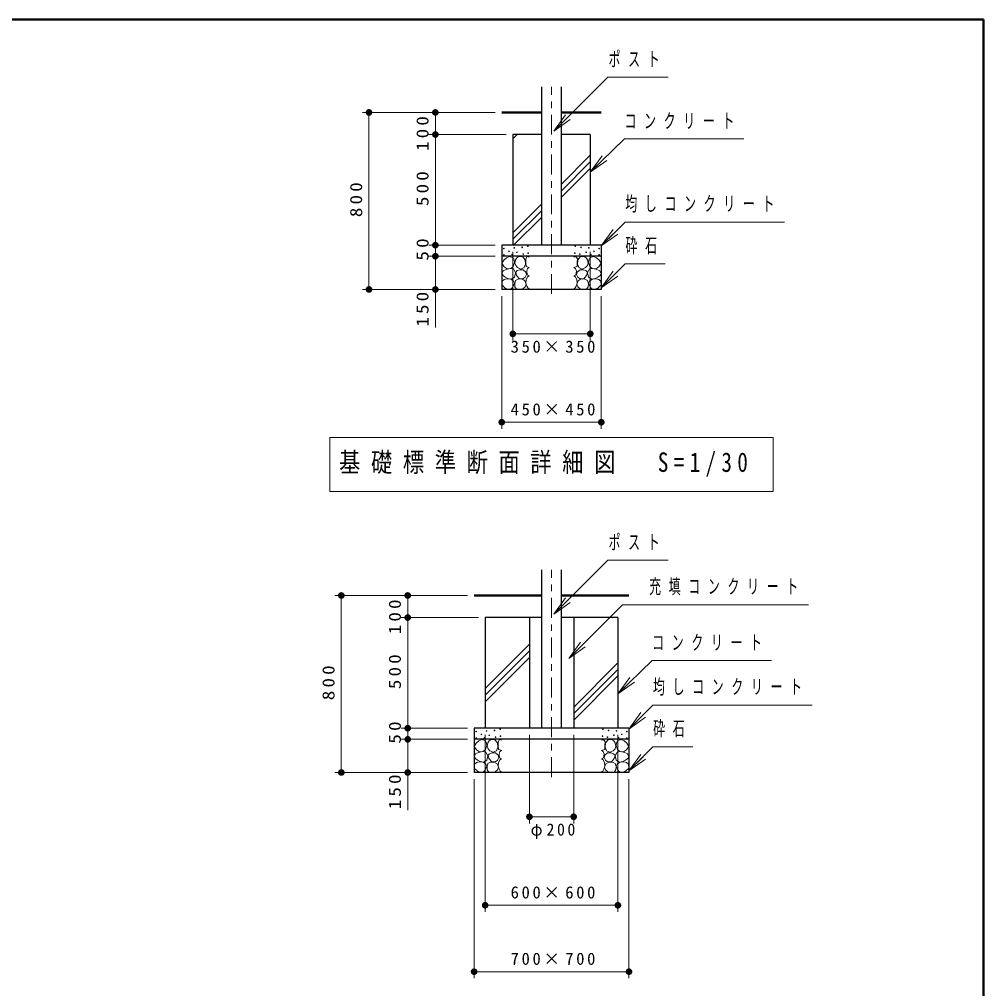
# Model space of a CAD drawing. Units: millimetres on the paper, with parts at other scales. Extents: x -385 to 0, y -594 to 267.
# Drawn here: x -145.3 to 0, y -473 to -327 of the extents above; entities that cross this region are included whole.
import ezdxf

# ---------------------------------------------------------------- set-up
doc = ezdxf.new("R2010")
doc.units = ezdxf.units.MM
doc.linetypes.add('USER2', pattern=[6, 3, -1, 1, -1])
doc.layers.add('1_30', color=7, linetype='Continuous', lineweight=13)
doc.layers.add('LY_3', color=7, linetype='Continuous', lineweight=13)
doc.styles.add('ＭＳ ゴシック', font='')
doc.styles.get('ＭＳ ゴシック').set_extended_font_data('MS Gothic')

# ---------------------------------------------------------------- blocks, each defined once
blk = doc.blocks.new('filled_dot')
at = {"color": 0, "linetype": 'Continuous', "lineweight": -2, "const_width": 1.25}
blk.add_lwpolyline([(-0.625, 0, 1), (0.625, 0, 1)], format="xyb", close=True, dxfattribs=at)

msp = doc.modelspace()

# ---------------------------------------------------------------- linework, layer by layer
at = {"layer": '1_30', "lineweight": 25}
for p, q in [((-66.574, -361.011), (-66.574, -337.139)), ((-63.604, -361.011), (-63.604, -337.139)), ((-70.923, -344.344), (-70.923, -361.011)), ((-66.574, -344.344), (-70.923, -344.344)), ((-59.256, -344.344), (-63.604, -344.344)), ((-59.256, -344.344), (-59.256, -361.011)), ((-72.589, -361.011), (-72.589, -367.677)), ((-57.589, -361.011), (-72.589, -361.011)), ((-57.589, -361.011), (-57.589, -367.677)), ((-57.589, -362.677), (-72.589, -362.677)), ((-57.589, -367.677), (-72.589, -367.677)), ((-66.574, -433.772), (-66.574, -409.901)), ((-63.604, -433.772), (-63.604, -409.901)), ((-66.574, -417.105), (-75.089, -417.105)), ((-75.089, -417.105), (-75.089, -433.772)), ((-68.423, -417.105), (-68.423, -433.772)), ((-55.089, -417.105), (-63.604, -417.105)), ((-61.756, -417.105), (-61.756, -433.772)), ((-55.089, -417.105), (-55.089, -433.772)), ((-53.423, -433.772), (-76.756, -433.772)), ((-76.756, -433.772), (-76.756, -440.439)), ((-53.423, -433.772), (-53.423, -440.439)), ((-53.423, -435.439), (-76.756, -435.439)), ((-53.423, -440.439), (-76.756, -440.439))]:
    msp.add_line(p, q, dxfattribs=at)
at = {"layer": '1_30', "linetype": 'USER2'}
for p, q in [((-65.089, -368.359), (-65.089, -337.139)), ((-65.089, -441.121), (-65.089, -409.901))]:
    msp.add_line(p, q, dxfattribs=at)
at = {"layer": '1_30'}
for p, q in [((-80.256, -341.011), (-93.589, -341.011)), ((-92.589, -367.677), (-92.589, -341.011)), ((-73.589, -341.011), (-83.589, -341.011)), ((-82.589, -344.344), (-82.589, -341.011)), ((-64.747, -343.828), (-62.979, -341.353)), ((-64.747, -343.828), (-62.626, -341.707)), ((-62.272, -342.06), (-64.747, -343.828)), ((-71.923, -344.344), (-83.589, -344.344)), ((-82.589, -361.011), (-82.589, -344.344)), ((-70.923, -344.997), (-70.269, -344.344)), ((-63.604, -351.821), (-59.256, -347.473)), ((-63.604, -352.811), (-59.256, -348.463)), ((-59.256, -350.002), (-57.451, -347.554)), ((-59.256, -350.002), (-57.103, -347.912)), ((-56.755, -348.271), (-59.256, -350.002)), ((-63.604, -353.801), (-59.256, -349.453)), ((-70.923, -359.139), (-66.574, -354.791)), ((-70.923, -360.129), (-66.574, -355.781)), ((-70.814, -361.011), (-66.574, -356.771)), ((-57.589, -361.131), (-55.822, -358.656)), ((-57.589, -361.131), (-55.468, -359.009)), ((-55.114, -359.363), (-57.589, -361.131)), ((-73.589, -361.011), (-83.589, -361.011)), ((-82.589, -362.677), (-82.589, -361.011)), ((-72.589, -361.011), (-72.589, -367.677)), ((-70.923, -362.011), (-70.923, -375.368)), ((-59.256, -362.011), (-59.256, -375.368)), ((-57.589, -361.011), (-57.589, -367.677)), ((-73.589, -362.677), (-83.589, -362.677)), ((-82.589, -373.425), (-82.589, -362.677)), ((-57.589, -367.422), (-55.822, -364.947)), ((-57.589, -367.422), (-55.468, -365.3)), ((-55.114, -365.654), (-57.589, -367.422)), ((-80.256, -367.677), (-93.589, -367.677)), ((-73.589, -367.677), (-83.589, -367.677)), ((-72.589, -368.677), (-72.589, -388.677)), ((-57.589, -368.677), (-57.589, -388.677)), ((-59.256, -374.368), (-70.923, -374.368)), ((-57.589, -387.677), (-72.589, -387.677)), ((-98.489, -389.982), (-98.489, -398.116)), ((-31.689, -389.982), (-98.489, -389.982)), ((-31.689, -398.116), (-31.689, -389.982)), ((-98.489, -398.116), (-31.689, -398.116)), ((-84.423, -413.772), (-97.756, -413.772)), ((-96.756, -440.439), (-96.756, -413.772)), ((-77.756, -413.772), (-87.756, -413.772)), ((-86.756, -417.105), (-86.756, -413.772)), ((-64.747, -416.59), (-62.979, -414.115)), ((-64.747, -416.59), (-62.626, -414.468)), ((-62.272, -414.822), (-64.747, -416.59)), ((-76.089, -417.105), (-87.756, -417.105)), ((-86.756, -433.772), (-86.756, -417.105)), ((-75.089, -427.794), (-68.423, -421.128)), ((-62.508, -423.275), (-60.74, -420.8)), ((-62.508, -423.275), (-60.387, -421.153)), ((-60.033, -421.507), (-62.508, -423.275)), ((-75.089, -428.784), (-68.423, -422.117)), ((-75.089, -429.774), (-68.423, -423.107)), ((-61.756, -430.583), (-55.089, -423.916)), ((-61.756, -431.573), (-55.089, -424.906)), ((-61.756, -432.563), (-55.089, -425.896)), ((-55.089, -428.564), (-53.285, -426.116)), ((-55.089, -428.564), (-52.936, -426.475)), ((-52.588, -426.834), (-55.089, -428.564)), ((-53.423, -433.892), (-51.655, -431.418)), ((-53.423, -433.892), (-51.301, -431.771)), ((-50.948, -432.125), (-53.423, -433.892)), ((-77.756, -433.772), (-87.756, -433.772)), ((-86.756, -435.439), (-86.756, -433.772)), ((-76.756, -433.772), (-76.756, -440.439)), ((-75.089, -434.772), (-75.089, -461.439)), ((-68.423, -434.772), (-68.423, -448.105)), ((-61.756, -434.772), (-61.756, -448.105)), ((-55.089, -434.772), (-55.089, -461.439)), ((-53.423, -433.772), (-53.423, -440.439)), ((-77.756, -435.439), (-87.756, -435.439)), ((-86.756, -446.12), (-86.756, -435.439)), ((-53.423, -440.183), (-51.655, -437.708)), ((-53.423, -440.183), (-51.301, -438.062)), ((-50.948, -438.415), (-53.423, -440.183)), ((-84.423, -440.439), (-97.756, -440.439)), ((-77.756, -440.439), (-87.756, -440.439)), ((-76.756, -441.439), (-76.756, -471.439)), ((-53.423, -441.439), (-53.423, -471.439)), ((-61.756, -447.105), (-68.423, -447.105)), ((-55.089, -460.439), (-75.089, -460.439)), ((-53.423, -470.439), (-76.756, -470.439))]:
    msp.add_line(p, q, dxfattribs=at)
at = {"layer": '1_30', "lineweight": 50}
for p, q in [((-66.574, -341.011), (-72.589, -341.011)), ((-57.589, -341.011), (-63.604, -341.011)), ((-66.574, -413.772), (-76.756, -413.772)), ((-53.423, -413.772), (-63.604, -413.772))]:
    msp.add_line(p, q, dxfattribs=at)
at = {"layer": '1_30'}
for points in [[(-64.747, -343.828), (-56.606, -335.687), (-47.507, -335.687)], [(-59.256, -350.002), (-54.106, -345.004), (-36.106, -345.004)], [(-57.589, -361.131), (-53.983, -357.525), (-29.983, -357.525)], [(-68.447, -362.821), (-68.761, -362.712), (-68.978, -363.05), (-68.954, -363.594), (-68.93, -364.221), (-68.435, -364.366)], [(-61.732, -362.821), (-61.418, -362.712), (-61.201, -363.05), (-61.225, -363.594), (-61.249, -364.221), (-61.744, -364.366)], [(-68.447, -364.378), (-68.712, -364.499), (-68.833, -364.934), (-68.761, -365.477), (-68.459, -365.622)], [(-61.732, -364.378), (-61.466, -364.499), (-61.345, -364.934), (-61.418, -365.477), (-61.72, -365.622)], [(-57.589, -367.422), (-53.983, -363.816), (-47.954, -363.816)], [(-68.447, -365.622), (-68.688, -365.767), (-68.918, -366.226), (-68.942, -366.708), (-68.821, -367.191), (-68.652, -367.457), (-68.423, -367.614)], [(-61.732, -365.622), (-61.49, -365.767), (-61.261, -366.226), (-61.237, -366.708), (-61.358, -367.191), (-61.527, -367.457), (-61.756, -367.614)], [(-64.747, -416.59), (-56.606, -408.449), (-47.507, -408.449)], [(-62.508, -423.275), (-54.406, -415.173), (-26.392, -415.173)], [(-55.089, -428.564), (-49.939, -423.567), (-31.939, -423.567)], [(-53.423, -433.892), (-49.817, -430.286), (-25.817, -430.286)], [(-72.613, -435.583), (-72.927, -435.474), (-73.145, -435.812), (-73.121, -436.355), (-73.096, -436.983), (-72.601, -437.128)], [(-57.565, -435.583), (-57.251, -435.474), (-57.034, -435.812), (-57.058, -436.355), (-57.082, -436.983), (-57.577, -437.128)], [(-72.613, -437.14), (-72.879, -437.261), (-73, -437.695), (-72.927, -438.239), (-72.626, -438.383)], [(-57.565, -437.14), (-57.3, -437.261), (-57.179, -437.695), (-57.251, -438.239), (-57.553, -438.383)], [(-53.423, -440.183), (-49.817, -436.577), (-43.787, -436.577)], [(-72.613, -438.383), (-72.855, -438.528), (-73.084, -438.987), (-73.108, -439.47), (-72.988, -439.953), (-72.819, -440.219), (-72.589, -440.376)], [(-57.565, -438.383), (-57.324, -438.528), (-57.094, -438.987), (-57.07, -439.47), (-57.191, -439.953), (-57.36, -440.219), (-57.589, -440.376)]]:
    msp.add_lwpolyline(points, dxfattribs=at)
for points in [[(-71.759, -364.584), (-72.206, -364.282), (-72.556, -363.738), (-72.278, -363.256), (-71.88, -362.917), (-71.421, -362.7), (-70.878, -362.93), (-70.698, -363.237), (-70.648, -363.594), (-70.853, -364.209), (-71.204, -364.499)], [(-69.693, -364.622), (-70.211, -364.392), (-70.49, -364.091), (-70.628, -363.717), (-70.527, -363.213), (-70.32, -362.909), (-70.024, -362.71), (-69.463, -362.739), (-69.075, -363.199), (-69.017, -363.846), (-69.19, -364.392)], [(-60.486, -364.622), (-59.968, -364.392), (-59.688, -364.091), (-59.551, -363.717), (-59.652, -363.213), (-59.858, -362.909), (-60.155, -362.71), (-60.716, -362.739), (-61.104, -363.199), (-61.161, -363.846), (-60.989, -364.392)], [(-58.42, -364.584), (-57.973, -364.282), (-57.623, -363.738), (-57.901, -363.256), (-58.299, -362.917), (-58.758, -362.7), (-59.301, -362.93), (-59.481, -363.237), (-59.53, -363.594), (-59.325, -364.209), (-58.975, -364.499)], [(-71.662, -366.008), (-72.085, -365.827), (-72.399, -365.587), (-72.556, -365.272), (-72.326, -364.813), (-71.747, -364.62), (-71.257, -364.53), (-70.829, -364.596), (-70.503, -365.163), (-70.648, -365.803), (-71.167, -366.105)], [(-69.937, -366.06), (-70.369, -365.586), (-70.484, -365.083), (-70.271, -364.846), (-69.923, -364.709), (-69.377, -364.709), (-68.945, -365.083), (-68.873, -365.413), (-69.06, -365.83), (-69.319, -366.032)], [(-60.241, -366.06), (-59.81, -365.586), (-59.695, -365.083), (-59.908, -364.846), (-60.256, -364.709), (-60.802, -364.709), (-61.233, -365.083), (-61.305, -365.413), (-61.118, -365.83), (-60.86, -366.032)], [(-58.516, -366.008), (-58.094, -365.827), (-57.78, -365.587), (-57.623, -365.272), (-57.852, -364.813), (-58.432, -364.62), (-58.921, -364.53), (-59.349, -364.596), (-59.675, -365.163), (-59.53, -365.803), (-59.011, -366.105)], [(-71.674, -367.638), (-72.085, -367.469), (-72.556, -366.998), (-72.507, -366.431), (-72.213, -366.177), (-71.819, -366.069), (-71.475, -366.078), (-71.143, -366.189), (-70.82, -366.416), (-70.648, -366.721), (-70.902, -367.336), (-71.216, -367.626)], [(-70.642, -366.779), (-70.527, -366.319), (-70.096, -366.132), (-69.564, -366.104), (-69.103, -366.362), (-68.902, -366.894), (-69.075, -367.268), (-69.42, -367.585), (-69.966, -367.657), (-70.354, -367.628), (-70.602, -367.273)], [(-59.537, -366.779), (-59.652, -366.319), (-60.083, -366.132), (-60.615, -366.104), (-61.075, -366.362), (-61.277, -366.894), (-61.104, -367.268), (-60.759, -367.585), (-60.212, -367.657), (-59.824, -367.628), (-59.577, -367.273)], [(-58.504, -367.638), (-58.094, -367.469), (-57.623, -366.998), (-57.671, -366.431), (-57.966, -366.177), (-58.359, -366.069), (-58.703, -366.078), (-59.035, -366.189), (-59.358, -366.416), (-59.53, -366.721), (-59.277, -367.336), (-58.963, -367.626)], [(-75.926, -437.345), (-76.372, -437.043), (-76.722, -436.5), (-76.445, -436.017), (-76.046, -435.679), (-75.588, -435.462), (-75.044, -435.691), (-74.865, -435.999), (-74.815, -436.355), (-75.02, -436.971), (-75.37, -437.261)], [(-73.86, -437.384), (-74.377, -437.154), (-74.657, -436.852), (-74.794, -436.478), (-74.694, -435.975), (-74.487, -435.67), (-74.19, -435.472), (-73.63, -435.5), (-73.241, -435.961), (-73.184, -436.608), (-73.356, -437.154)], [(-56.319, -437.384), (-55.801, -437.154), (-55.522, -436.852), (-55.384, -436.478), (-55.485, -435.975), (-55.692, -435.67), (-55.988, -435.472), (-56.549, -435.5), (-56.937, -435.961), (-56.995, -436.608), (-56.822, -437.154)], [(-54.253, -437.345), (-53.806, -437.043), (-53.456, -436.5), (-53.734, -436.017), (-54.132, -435.679), (-54.591, -435.462), (-55.134, -435.691), (-55.314, -435.999), (-55.364, -436.355), (-55.159, -436.971), (-54.808, -437.261)], [(-75.829, -438.77), (-76.252, -438.589), (-76.566, -438.349), (-76.722, -438.033), (-76.493, -437.575), (-75.913, -437.381), (-75.424, -437.291), (-74.996, -437.357), (-74.67, -437.925), (-74.815, -438.565), (-75.334, -438.866)], [(-74.104, -438.822), (-74.535, -438.348), (-74.651, -437.844), (-74.438, -437.607), (-74.09, -437.47), (-73.543, -437.47), (-73.112, -437.844), (-73.04, -438.175), (-73.227, -438.592), (-73.486, -438.793)], [(-56.075, -438.822), (-55.643, -438.348), (-55.528, -437.844), (-55.741, -437.607), (-56.089, -437.47), (-56.635, -437.47), (-57.067, -437.844), (-57.139, -438.175), (-56.952, -438.592), (-56.693, -438.793)], [(-54.35, -438.77), (-53.927, -438.589), (-53.613, -438.349), (-53.456, -438.033), (-53.686, -437.575), (-54.265, -437.381), (-54.755, -437.291), (-55.183, -437.357), (-55.509, -437.925), (-55.364, -438.565), (-54.845, -438.866)], [(-75.841, -440.4), (-76.252, -440.231), (-76.722, -439.76), (-76.674, -439.192), (-76.38, -438.938), (-75.986, -438.83), (-75.642, -438.84), (-75.31, -438.951), (-74.987, -439.177), (-74.815, -439.482), (-75.068, -440.098), (-75.382, -440.388)], [(-74.809, -439.541), (-74.694, -439.081), (-74.262, -438.894), (-73.73, -438.865), (-73.27, -439.124), (-73.069, -439.656), (-73.241, -440.03), (-73.586, -440.346), (-74.133, -440.418), (-74.521, -440.389), (-74.769, -440.035)], [(-55.37, -439.541), (-55.485, -439.081), (-55.916, -438.894), (-56.448, -438.865), (-56.909, -439.124), (-57.11, -439.656), (-56.937, -440.03), (-56.592, -440.346), (-56.046, -440.418), (-55.658, -440.389), (-55.41, -440.035)], [(-54.338, -440.4), (-53.927, -440.231), (-53.456, -439.76), (-53.505, -439.192), (-53.799, -438.938), (-54.193, -438.83), (-54.537, -438.84), (-54.869, -438.951), (-55.191, -439.177), (-55.364, -439.482), (-55.11, -440.098), (-54.796, -440.388)]]:
    msp.add_lwpolyline(points, close=True, dxfattribs=at)
for centre in [(-72.266, -361.523), (-71.492, -361.936), (-70.701, -361.42), (-70.305, -362.074), (-69.513, -361.334), (-68.67, -361.162), (-61.508, -361.162), (-60.665, -361.334), (-59.874, -362.074), (-59.478, -361.42), (-58.686, -361.936), (-57.912, -361.523), (-72.266, -362.487), (-71.028, -362.435), (-69.341, -362.349), (-68.619, -362.211), (-61.56, -362.211), (-60.837, -362.349), (-59.151, -362.435), (-57.912, -362.487), (-76.433, -434.285), (-75.659, -434.698), (-74.867, -434.181), (-74.472, -434.835), (-73.68, -434.095), (-72.837, -433.923), (-72.785, -434.973), (-57.393, -434.973), (-57.342, -433.923), (-56.499, -434.095), (-55.707, -434.835), (-55.311, -434.181), (-54.52, -434.698), (-53.745, -434.285), (-76.433, -435.248), (-75.194, -435.197), (-73.508, -435.111), (-56.671, -435.111), (-54.984, -435.197), (-53.745, -435.248)]:
    msp.add_circle(centre, 0.0516, dxfattribs=at)
at = {"layer": 'LY_3', "lineweight": 50}
for p, q in [((0, -327), (-385, -327)), ((0, -594), (0, -327))]:
    msp.add_line(p, q, dxfattribs=at)

# ---------------------------------------------------------------- block references
at = {"layer": '1_30', "xscale": 0.4, "yscale": 0.4}
for p, rotation in [((-92.589, -341.011), 270), ((-82.589, -341.011), 270), ((-82.589, -344.344), 270), ((-82.589, -344.344), 90), ((-82.589, -361.011), 270), ((-82.589, -361.011), 90), ((-82.589, -362.677), 270), ((-82.589, -362.677), 90), ((-92.589, -367.677), 90), ((-82.589, -367.677), 90), ((-59.256, -374.368), 180), ((-57.589, -387.677), 180), ((-96.756, -413.772), 270), ((-86.756, -413.772), 270), ((-86.756, -417.105), 90), ((-86.756, -417.105), 270), ((-86.756, -433.772), 90), ((-86.756, -433.772), 270), ((-86.756, -435.439), 90), ((-86.756, -435.439), 270), ((-96.756, -440.439), 90), ((-86.756, -440.439), 90), ((-61.756, -447.105), 180), ((-55.089, -460.439), 180), ((-53.423, -470.439), 180)]:
    msp.add_blockref('filled_dot', p, dxfattribs=dict(at, rotation=rotation))
for p in [(-70.923, -374.368), (-72.589, -387.677), (-68.423, -447.105), (-75.089, -460.439), (-76.756, -470.439)]:
    msp.add_blockref('filled_dot', p, dxfattribs=at)

# ---------------------------------------------------------------- texts
at = {"layer": '1_30', "style": 'ＭＳ ゴシック'}
for s, insert, char_height, attachment_point in [('\\T1.64;\\W0.6;ポスト', (-56.507, -333.037), 2.199, 4), ('\\T1.64;\\W0.6;コンクリート', (-54.106, -342.354), 2.199, 4), ('\\T1.64;\\W0.6;均しコンクリート', (-53.983, -354.875), 2.199, 4), ('\\T1.64;\\W0.6;砕石', (-53.954, -361.166), 2.199, 4), ('\\T1.32;350×350', (-64.665, -375.368), 1.833, 2), ('\\T1.32;450×450', (-64.665, -386.677), 1.833, 8), ('\\T1.5;\\W0.8;基礎標準断面詳細図\u3000S=1/30', (-97.089, -394.049), 2.933, 4), ('\\T1.64;\\W0.6;ポスト', (-56.507, -405.799), 2.199, 4), ('\\T1.64;\\W0.6;充填コンクリート', (-50.392, -412.523), 2.199, 4), ('\\T1.64;\\W0.6;コンクリート', (-49.939, -420.917), 2.199, 4), ('\\T1.64;\\W0.6;均しコンクリート', (-49.817, -427.636), 2.199, 4), ('\\T1.64;\\W0.6;砕石', (-49.787, -433.927), 2.199, 4), ('\\T1.33;\\W0.95;φ200', (-64.678, -448.105), 1.833, 2), ('\\T1.32;600×600', (-64.669, -459.439), 1.833, 8), ('\\T1.32;700×700', (-64.669, -469.439), 1.833, 8)]:
    msp.add_mtext(s, dxfattribs=dict(at, insert=insert, char_height=char_height, attachment_point=attachment_point))
at = {"layer": '1_30', "char_height": 1.833, "attachment_point": 8, "rotation": 90, "style": 'ＭＳ ゴシック'}
for s, insert in [('\\T1.33;\\W1.15;100', (-83.589, -343.962)), ('\\T1.33;\\W1.15;500', (-83.589, -352.261)), ('\\T1.33;\\W1.15;800', (-93.589, -353.927)), ('\\T1.34;\\W1.15;50', (-83.589, -361.416)), ('\\T1.33;\\W1.15;150', (-83.589, -370.425)), ('\\T1.33;\\W1.15;100', (-87.756, -416.758)), ('\\T1.33;\\W1.15;500', (-87.756, -425.022)), ('\\T1.33;\\W1.15;800', (-97.756, -426.689)), ('\\T1.34;\\W1.15;50', (-87.756, -434.178)), ('\\T1.33;\\W1.15;150', (-87.756, -443.12))]:
    msp.add_mtext(s, dxfattribs=dict(at, insert=insert))

doc.saveas('drawing.dxf')
